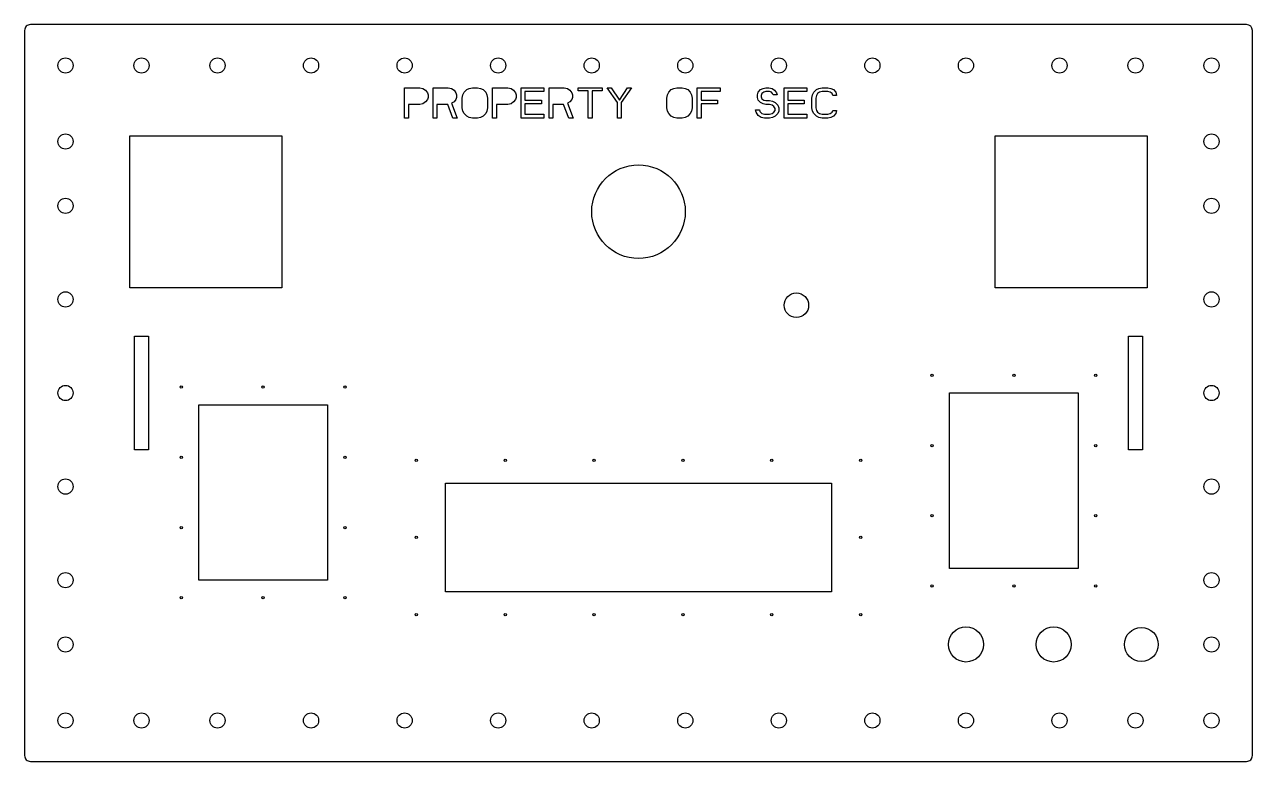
# Model space of a CAD drawing. Header units: millimetres. Extents: x 0 to 1050, y 0 to 630.
import ezdxf

# ---------------------------------------------------------------- set-up
doc = ezdxf.new("R2010")
doc.units = ezdxf.units.MM
doc.layers.add('CUT_INNER', color=1, linetype='Continuous')
doc.layers.add('CUT_OUTER', color=7, linetype='Continuous')

msp = doc.modelspace()

# ---------------------------------------------------------------- linework, layer by layer
at = {"layer": 'CUT_INNER'}
for points in [[(325, 576), (338, 576), (340.70833, 575.446809), (342.875, 573.787234), (344.5, 571.574469), (345.04167, 569.914894), (345.04167, 567.702127), (344.5, 566.042553), (342.875, 563.829787), (340.70833, 562.170213), (338, 561.617021), (328.25, 561.617021), (328.25, 550), (325, 550)], [(349.375, 576), (362.375, 576), (365.08333, 575.446809), (367.25, 573.787234), (368.875, 571.574469), (369.41667, 569.914894), (369.41667, 567.702127), (368.875, 566.042553), (367.25, 563.829787), (365.08333, 562.723404), (369.95833, 550), (366.16667, 550), (361.83333, 561.617021), (352.625, 561.617021), (352.625, 550), (349.375, 550)], [(374.29167, 558.851064), (374.29167, 567.148936), (374.83333, 569.914894), (375.91667, 572.12766), (378.08334, 574.340426), (380.25, 575.446809), (382.95834, 576), (387.29166, 576), (390, 575.446809), (392.16666, 574.340426), (394.33334, 572.12766), (395.41666, 569.914894), (395.95834, 567.148936), (395.95834, 558.851064), (395.41666, 556.085106), (394.33334, 553.87234), (392.16666, 551.659574), (390, 550.553191), (387.29166, 550), (382.95834, 550), (380.25, 550.553191), (378.08334, 551.659574), (375.91667, 553.87234), (374.83333, 556.085106)], [(400.29166, 550), (400.29166, 576), (413.29166, 576), (416, 575.446809), (418.16666, 573.787234), (419.79166, 571.574469), (420.33334, 569.914894), (420.33334, 567.702127), (419.79166, 566.042553), (418.16666, 563.829787), (416, 562.170213), (413.29166, 561.617021), (403.54166, 561.617021), (403.54166, 550)], [(424.66666, 550), (424.66666, 576), (444.16667, 576), (444.16667, 572.680851), (427.91666, 572.680851), (427.91666, 565.489361), (442, 565.489361), (442, 562.170213), (427.91666, 562.170213), (427.91666, 553.319149), (444.16667, 553.319149), (444.16667, 550)], [(448.5, 576), (461.5, 576), (464.20833, 575.446809), (466.375, 573.787234), (468, 571.574469), (468.54167, 569.914894), (468.54167, 567.702127), (468, 566.042553), (466.375, 563.829787), (464.20833, 562.723404), (469.08333, 550), (465.29167, 550), (460.95833, 561.617021), (451.75, 561.617021), (451.75, 550), (448.5, 550)], [(473.41667, 576), (494, 576), (494, 573.234043), (485.33333, 573.234043), (485.33333, 550), (482.08333, 550), (482.08333, 573.234043), (473.41667, 573.234043)], [(498.33333, 576), (501.58333, 576), (508.625, 565.489361), (515.66667, 576), (518.91667, 576), (510.25, 563.276596), (510.25, 550), (507, 550), (507, 563.276596)], [(549.25, 558.851064), (549.25, 567.148936), (549.79166, 569.914894), (550.875, 572.12766), (553.04166, 574.340426), (555.20834, 575.446809), (557.91666, 576), (562.25, 576), (564.95834, 575.446809), (567.125, 574.340426), (569.29166, 572.12766), (570.375, 569.914894), (570.91666, 567.148936), (570.91666, 558.851064), (570.375, 556.085106), (569.29166, 553.87234), (567.125, 551.659574), (564.95834, 550.553191), (562.25, 550), (557.91666, 550), (555.20834, 550.553191), (553.04166, 551.659574), (550.875, 553.87234), (549.79166, 556.085106)], [(575.25, 576), (594.75, 576), (594.75, 572.680851), (578.5, 572.680851), (578.5, 565.489361), (592.58334, 565.489361), (592.58334, 562.170213), (578.5, 562.170213), (578.5, 550), (575.25, 550)], [(625.08334, 557.191489), (628.33334, 557.191489), (628.875, 555.531915), (630.5, 553.87234), (632.66666, 553.319149), (637, 553.319149), (639.16666, 553.87234), (640.79166, 554.978724), (641.875, 556.638298), (641.875, 558.297872), (640.79166, 559.957447), (639.16666, 561.06383), (637, 561.617021), (633.75, 561.617021), (631.58334, 562.170213), (629.41666, 563.276596), (627.25, 565.489361), (626.70834, 567.702127), (626.70834, 569.914894), (627.25, 572.12766), (629.41666, 574.340426), (631.58334, 575.446809), (633.75, 576), (636.45834, 576), (639.16666, 575.446809), (641.33334, 573.787234), (642.95834, 571.574469), (643.5, 569.914894), (640.25, 569.914894), (639.70834, 571.021277), (638.625, 572.12766), (637, 572.680851), (633.75, 572.680851), (632.125, 572.12766), (630.5, 571.021277), (629.95834, 569.361701), (629.95834, 568.255319), (630.5, 566.595744), (632.125, 565.489361), (633.75, 564.93617), (637, 564.93617), (639.70834, 564.382979), (641.875, 563.276596), (644.04166, 561.06383), (645.125, 558.851064), (645.125, 556.085106), (644.04166, 553.87234), (641.875, 551.659574), (639.70834, 550.553191), (637, 550), (632.66666, 550), (629.95834, 550.553191), (627.25, 552.212766), (625.625, 554.978724)], [(649.45834, 550), (649.45834, 576), (668.95834, 576), (668.95834, 572.680851), (652.70834, 572.680851), (652.70834, 565.489361), (666.79166, 565.489361), (666.79166, 562.170213), (652.70834, 562.170213), (652.70834, 553.319149), (668.95834, 553.319149), (668.95834, 550)], [(673.29166, 558.851064), (673.29166, 567.148936), (673.83334, 569.914894), (674.91666, 572.12766), (677.08334, 574.340426), (679.25, 575.446809), (681.95834, 576), (686.83334, 576), (689.54166, 575.446809), (691.70834, 574.340426), (693.875, 572.12766), (694.41666, 569.361701), (691.16666, 569.361701), (690.625, 571.021277), (689, 572.12766), (686.83334, 572.680851), (681.95834, 572.680851), (679.79166, 572.12766), (678.16666, 571.021277), (677.08334, 569.361701), (676.54166, 567.148936), (676.54166, 558.851064), (677.08334, 556.638298), (678.16666, 554.978724), (679.79166, 553.87234), (681.95834, 553.319149), (686.83334, 553.319149), (689, 553.87234), (690.625, 554.978724), (691.16666, 556.638298), (694.41666, 556.638298), (693.875, 553.87234), (691.70834, 551.659574), (689.54166, 550.553191), (686.83334, 550), (681.95834, 550), (679.25, 550.553191), (677.08334, 551.659574), (674.91666, 553.87234), (673.83334, 556.085106)], [(90, 535), (220, 535), (220, 405), (90, 405)], [(830, 405), (830, 535), (960, 535), (960, 405)], [(94, 266.5), (94, 363.5), (106, 363.5), (106, 266.5)], [(944, 266.5), (944, 363.5), (956, 363.5), (956, 266.5)], [(149, 155), (149, 305), (259, 305), (259, 155)], [(791, 165), (791, 315), (901, 315), (901, 165)], [(360, 145), (360, 238), (690, 238), (690, 145)]]:
    msp.add_lwpolyline(points, close=True, dxfattribs=at)
for centre, radius in [((35, 595), 6.5), ((100, 595), 6.5), ((165, 595), 6.5), ((245, 595), 6.5), ((325, 595), 6.5), ((405, 595), 6.5), ((485, 595), 6.5), ((565, 595), 6.5), ((645, 595), 6.5), ((725, 595), 6.5), ((805, 595), 6.5), ((885, 595), 6.5), ((950, 595), 6.5), ((1015, 595), 6.5), ((35, 530), 6.5), ((1015, 530), 6.5), ((525, 470), 40), ((35, 475), 6.5), ((1015, 475), 6.5), ((35, 395), 6.5), ((660, 390), 10.5), ((1015, 395), 6.5), ((776, 330), 1), ((846, 330), 1), ((916, 330), 1), ((35, 315), 6.5), ((134, 320), 1), ((204, 320), 1), ((274, 320), 1), ((1015, 315), 6.5), ((776, 270), 1), ((916, 270), 1), ((134, 260), 1), ((274, 260), 1), ((335, 257.5), 1), ((411, 257.5), 1), ((487, 257.5), 1), ((563, 257.5), 1), ((639, 257.5), 1), ((715, 257.5), 1), ((35, 235), 6.5), ((1015, 235), 6.5), ((776, 210), 1), ((916, 210), 1), ((134, 200), 1), ((274, 200), 1), ((335, 191.5), 1), ((715, 191.5), 1), ((35, 155), 6.5), ((1015, 155), 6.5), ((776, 150), 1), ((846, 150), 1), ((916, 150), 1), ((134, 140), 1), ((204, 140), 1), ((274, 140), 1), ((335, 125.5), 1), ((411, 125.5), 1), ((487, 125.5), 1), ((563, 125.5), 1), ((639, 125.5), 1), ((715, 125.5), 1), ((35, 100), 6.5), ((805, 100), 15), ((880, 100), 15), ((955, 100), 14.5), ((1015, 100), 6.5), ((35, 35), 6.5), ((100, 35), 6.5), ((165, 35), 6.5), ((245, 35), 6.5), ((325, 35), 6.5), ((405, 35), 6.5), ((485, 35), 6.5), ((565, 35), 6.5), ((645, 35), 6.5), ((725, 35), 6.5), ((805, 35), 6.5), ((885, 35), 6.5), ((950, 35), 6.5), ((1015, 35), 6.5)]:
    msp.add_circle(centre, radius, dxfattribs=at)
at = {"layer": 'CUT_OUTER'}
msp.add_lwpolyline([(4.999999, 0), (1045, 0, 0.414214), (1050, 4.999999), (1050, 625.000001, 0.414213), (1045.000001, 630), (5, 630, 0.414214), (0, 625), (0, 5, 0.414214)], format="xyb", close=True, dxfattribs=at)

doc.saveas('drawing.dxf')
